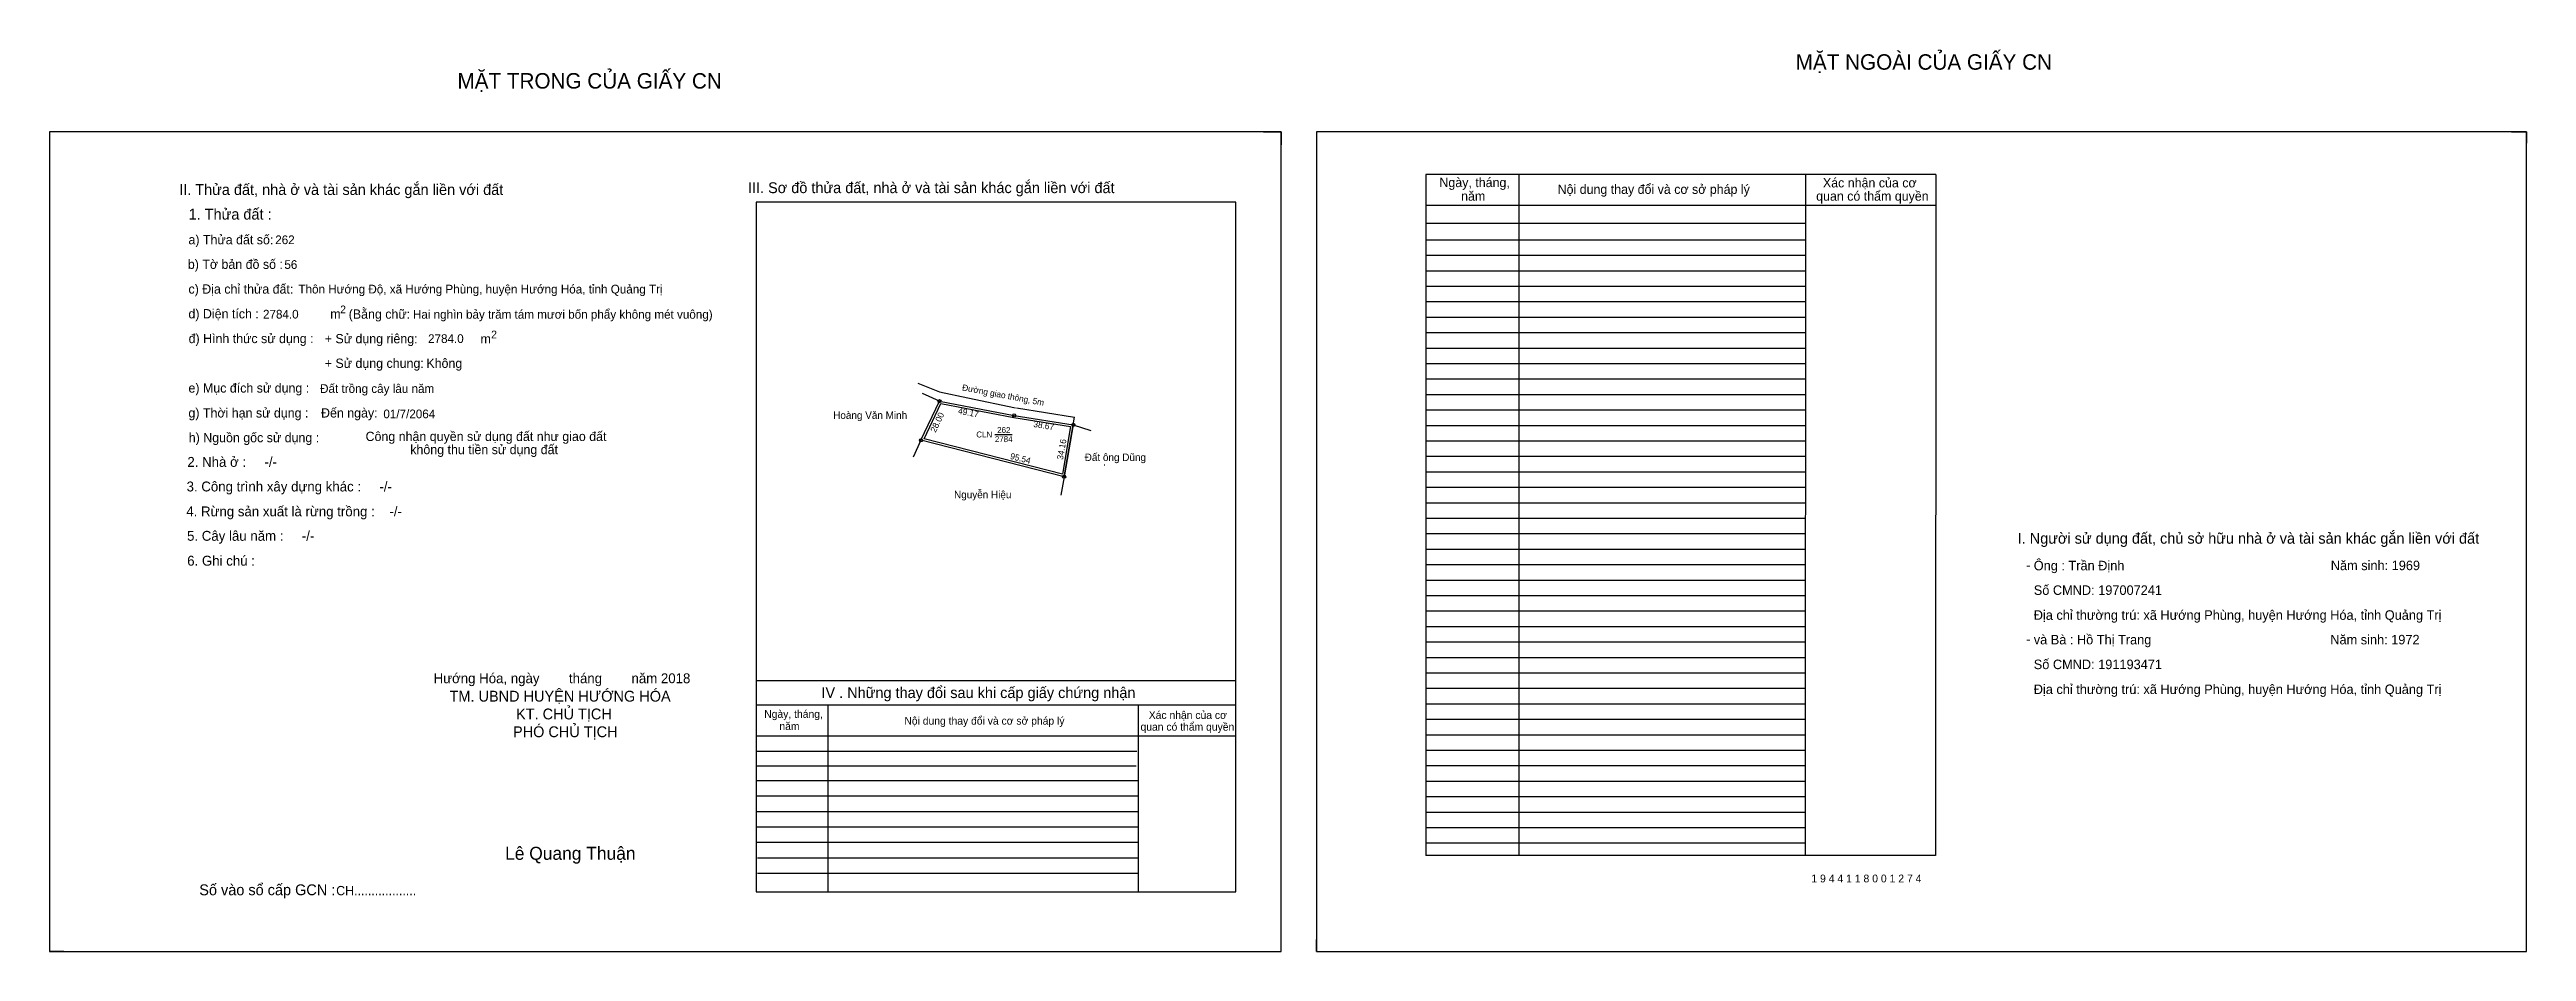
# Model space of a CAD drawing. Extents: x 532160 to 535666, y 1848110 to 1848693.
# Drawn here: x 534065 to 535666, y 1848110 to 1848693 of the extents above.
import ezdxf

# ---------------------------------------------------------------- set-up
doc = ezdxf.new("R2010")
doc.units = 0
for name, color, linetype in [('Default', 7, 'Continuous'), ('Level 10', 7, 'Continuous'), ('Level 11', 7, 'Continuous'), ('Level 13', 7, 'Continuous'), ('Level 27', 7, 'Continuous'), ('Level 36', 7, 'Continuous'), ('Level 49', 7, 'Continuous'), ('Level 55', 7, 'Continuous'), ('Level 6', 7, 'Continuous'), ('Level 60', 7, 'Continuous'), ('Level 7', 7, 'Continuous'), ('Level 8', 7, 'Continuous'), ('Level 9', 7, 'Continuous')]:
    doc.layers.add(name, color=color, linetype=linetype)

msp = doc.modelspace()

# ---------------------------------------------------------------- linework, layer by layer
at = {"layer": 'Level 10'}
for p, q in [((534850.1, 1848639.5), (534861.5, 1848639.5)), ((534861.5, 1848639.5), (534861.5, 1848631.1)), ((535656.9, 1848639.5), (535666.5, 1848639.5)), ((535666.5, 1848639.5), (535666.5, 1848632.1)), ((534688.9, 1848456.2), (534727.1, 1848450.1)), ((534721.2, 1848416.5), (534727.1, 1848450.1)), ((534065.3, 1848117.3), (534065.3, 1848109.5)), ((534074.5, 1848109.5), (534065.3, 1848109.5)), ((534884.3, 1848109.5), (534884.3, 1848117.3)), ((534884.3, 1848109.5), (534891.3, 1848109.5))]:
    msp.add_line(p, q, dxfattribs=at)
for points in [[(534065.3, 1848109.5), (534861.5, 1848109.5), (534861.5, 1848639.5), (534065.3, 1848639.5)], [(534884.3, 1848109.5), (535666.5, 1848109.5), (535666.5, 1848639.5), (534884.3, 1848639.5)], [(534721.2, 1848416.5), (534628.6, 1848440.1), (534640.6, 1848465.4), (534688.9, 1848456.2), (534727.1, 1848450.1)], [(534720.1, 1848418.2), (534630.6, 1848441), (534641.4, 1848463.8), (534688.6, 1848454.8), (534725.4, 1848449)]]:
    msp.add_lwpolyline(points, close=True, dxfattribs=at)
at = {"layer": 'Level 11'}
for centre in [(534640.6, 1848465.4), (534688.9, 1848456.2), (534727.1, 1848450.1), (534628.6, 1848440.1), (534721.2, 1848416.5), (534721.2, 1848416.5)]:
    msp.add_circle(centre, 1, dxfattribs=at)
at = {"layer": 'Level 27'}
for p, q in [((534640.6, 1848465.4), (534629.6, 1848470.3)), ((534640.6, 1848465.4), (534629.6, 1848470.3)), ((534727.1, 1848450.1), (534727.9, 1848455)), ((534727.1, 1848450.1), (534738.5, 1848446.5)), ((534628.6, 1848440.1), (534623.5, 1848429.2)), ((534721.2, 1848416.5), (534719.1, 1848404.6))]:
    msp.add_line(p, q, dxfattribs=at)
at = {"layer": 'Level 6'}
for p, q in [((534626.5, 1848477.1), (534640.7, 1848471.4)), ((534640.7, 1848471.4), (534659, 1848467.5)), ((534659, 1848467.5), (534689.8, 1848461.1)), ((534690.4, 1848461), (534727.9, 1848455))]:
    msp.add_line(p, q, dxfattribs=at)
at = {"layer": 'Level 7'}
for p, q in [((535200.3, 1848569.5), (534955.1, 1848569.5)), ((535200.3, 1848559.5), (534955.1, 1848559.5)), ((535200.3, 1848549.5), (534955.1, 1848549.5)), ((535200.3, 1848539.5), (534955.1, 1848539.5)), ((535200.3, 1848529.5), (534955.1, 1848529.5)), ((535200.3, 1848519.5), (534955.1, 1848519.5)), ((535200.3, 1848509.5), (534955.1, 1848509.5)), ((535200.3, 1848499.5), (534955.1, 1848499.5)), ((535200.3, 1848489.5), (534955.1, 1848489.5)), ((535200.3, 1848479.5), (534955.1, 1848479.5)), ((535200.3, 1848469.5), (534955.1, 1848469.5)), ((535200.3, 1848459.5), (534955.1, 1848459.5)), ((535200.3, 1848449.5), (534955.1, 1848449.5)), ((535200.3, 1848439.5), (534955.1, 1848439.5)), ((535200.3, 1848429.5), (534955.1, 1848429.5)), ((535200.3, 1848419.5), (534955.1, 1848419.5)), ((535200.3, 1848409.5), (534955.1, 1848409.5)), ((535200.3, 1848399.5), (534955.1, 1848399.5)), ((535200.3, 1848389.5), (534955.1, 1848389.5)), ((535200.3, 1848379.5), (534955.1, 1848379.5)), ((535200.3, 1848369.5), (534955.1, 1848369.5)), ((535200.3, 1848359.5), (534955.1, 1848359.5)), ((535200.3, 1848349.5), (534955.1, 1848349.5)), ((535200.3, 1848339.5), (534955.1, 1848339.5)), ((535200.3, 1848329.5), (534955.1, 1848329.5)), ((535200.3, 1848319.5), (534955.1, 1848319.5)), ((535200.3, 1848309.5), (534955.1, 1848309.5)), ((535200.3, 1848299.5), (534955.1, 1848299.5)), ((535200.3, 1848289.5), (534955.1, 1848289.5)), ((535200.3, 1848279.5), (534955.1, 1848279.5)), ((535200.3, 1848269.5), (534955.1, 1848269.5)), ((535200.3, 1848259.5), (534955.1, 1848259.5)), ((535200.3, 1848249.5), (534955.1, 1848249.5)), ((534768.2, 1848238.8), (534522.1, 1848238.8)), ((535200.3, 1848239.5), (534955.1, 1848239.5)), ((534767.8, 1848229.4), (534522.1, 1848229.4)), ((534769.1, 1848219.9), (534522.1, 1848219.9)), ((535200.3, 1848229.5), (534955.1, 1848229.5)), ((535200.3, 1848219.5), (534955.1, 1848219.5)), ((534769.1, 1848209.9), (534522.1, 1848209.9)), ((535200.3, 1848209.5), (534955.1, 1848209.5)), ((534769.1, 1848199.9), (534522.1, 1848199.9)), ((534769.1, 1848189.9), (534522.1, 1848189.9)), ((535200.3, 1848199.5), (534955.1, 1848199.5)), ((535200.3, 1848189.5), (534955.1, 1848189.5)), ((534769.1, 1848179.9), (534522.1, 1848179.9)), ((534769.1, 1848169.9), (534522.9, 1848169.9)), ((535200.3, 1848179.5), (534955.1, 1848179.5)), ((534769.1, 1848159.9), (534522.9, 1848159.9))]:
    msp.add_line(p, q, dxfattribs=at)
at = {"layer": 'Level 8'}
for p, q in [((535284.7, 1848612), (534955.1, 1848612)), ((534955.1, 1848612), (534955.1, 1848171.5)), ((535015.1, 1848612), (535015.1, 1848171.5)), ((535200.4, 1848611.8), (535200.3, 1848171.5)), ((535284.7, 1848612), (535284.5, 1848171.5)), ((534832.1, 1848594.1), (534522.1, 1848594.1)), ((534522.1, 1848594.1), (534522.1, 1848148.1)), ((534832.1, 1848148.1), (534832.1, 1848594.1)), ((535284.7, 1848592), (534955.1, 1848592)), ((535200.3, 1848580.2), (534955.1, 1848580.2)), ((534832.1, 1848284.5), (534522.1, 1848284.5)), ((534832.1, 1848268.8), (534522.1, 1848268.8)), ((534568.4, 1848268.8), (534568.4, 1848148.1)), ((534769.1, 1848268.8), (534769.1, 1848148.1)), ((534832.1, 1848248.8), (534522.1, 1848248.8)), ((535284.5, 1848171.5), (534955.1, 1848171.5)), ((534522.1, 1848148.1), (534832.1, 1848148.1))]:
    msp.add_line(p, q, dxfattribs=at)
at = {"layer": 'Level 9'}
msp.add_line((534676.4, 1848443.8), (534687.6, 1848443.8), dxfattribs=at)

# ---------------------------------------------------------------- texts
at = {"layer": 'Default'}
for s, p in [('e) Mục đích sử dụng :', (534155.1, 1848470.9)), ('g) Thời hạn sử dụng :', (534155.1, 1848454.8)), ('Đến ngày:', (534240.8, 1848454.8)), ('h) Nguồn gốc sử dụng :', (534155.3, 1848438.8)), ('Công nhận quyền sử dụng đất như giao đất', (534269.6, 1848439.6)), ('không thu tiền sử dụng đất', (534298.5, 1848431.1))]:
    msp.add_text(s, height=6, dxfattribs=at).set_placement(p)
at = {"layer": 'Level 13'}
for s, p in [('CLN', (534664.4, 1848441.9)), ('2784', (534676.4, 1848438.9)), ('262', (534677.9, 1848444.8))]:
    msp.add_text(s, height=3.84, dxfattribs=at).set_placement(p)
at = {"layer": 'Level 36'}
msp.add_text('.', height=6, dxfattribs=at).set_placement((534746.2, 1848423.7))
at = {"layer": 'Level 49'}
for s, rotation, p in [('Đường giao thông, 5m', 349.2043, (534655, 1848472.4)), ('28.00', 64.6889, (534638.1, 1848444.8)), ('49.17', 349.2043, (534652.4, 1848457.3)), ('38.67', 350.9542, (534701.1, 1848448.7)), ('95.54', 345.6801, (534686, 1848428.1)), ('34.16', 80.0717, (534720.4, 1848427.3))]:
    msp.add_text(s, height=4, rotation=rotation, dxfattribs=at).set_placement(p)
at = {"layer": 'Level 55'}
for s, height, p in [('1', 0.8, (534640.3, 1848465.4)), ('167', 0.22, (534640.3, 1848465.2)), ('0', 0.22, (534640.5, 1848465.2)), ('0', 0.22, (534640.5, 1848465.2)), ('2', 0.8, (534688.6, 1848456.2)), ('0', 0.22, (534688.8, 1848456)), ('0', 0.22, (534688.8, 1848456)), ('3', 0.8, (534726.8, 1848450.1)), ('0', 0.22, (534727, 1848449.9)), ('0', 0.22, (534727, 1848449.9)), ('0', 0.22, (534727, 1848449.9)), ('0', 0.22, (534727, 1848449.9)), ('5', 0.8, (534628.3, 1848440.1)), ('263', 0.22, (534628.4, 1848439.9)), ('167', 0.22, (534628.4, 1848439.9)), ('4', 0.8, (534720.9, 1848416.5)), ('263', 0.22, (534720.9, 1848416.2)), ('0', 0.22, (534721.1, 1848416.2)), ('0', 0.22, (534721.1, 1848416.2))]:
    msp.add_text(s, height=height, dxfattribs=at).set_placement(p)
at = {"layer": 'Level 6'}
for s, height, p in [('262', 5.63, (534211.2, 1848566.9)), ('56', 5.63, (534217.1, 1848550.9)), ('Thôn Hướng Độ, xã Hướng Phùng, huyện Hướng Hóa, tỉnh Quảng Trị', 5.64, (534226.2, 1848535)), ('2784.0', 5.63, (534203.3, 1848518.8)), ('Hai nghìn bảy trăm tám mươi bốn phẩy không mét vuông)', 5.632, (534300.2, 1848518.7)), ('2784.0', 5.63, (534310, 1848503)), ('Đất trồng cây lâu năm', 5.64, (534240.2, 1848470.7)), ('01/7/2064', 5.64, (534281.1, 1848454.3)), ('Ông : Trần Định', 6.16, (535348, 1848356)), ('Năm sinh: 1969', 6.16, (535540, 1848356.1)), ('Số CMND: 197007241', 6.16, (535348, 1848340.1)), ('Địa chỉ thường trú: xã Hướng Phùng, huyện Hướng Hóa, tỉnh Quảng Trị', 6.16, (535348, 1848324)), ('và Bà : Hồ Thị Trang', 6.16, (535348, 1848308.1)), ('Năm sinh: 1972', 6.16, (535539.7, 1848308.1)), ('Số CMND: 191193471', 6.16, (535348, 1848292.1)), ('Địa chỉ thường trú: xã Hướng Phùng, huyện Hướng Hóa, tỉnh Quảng Trị', 6.16, (535348, 1848276)), ('1 9 4 4 1 1 8 0 0 1 2 7 4', 5.04, (535204.2, 1848154.2))]:
    msp.add_text(s, height=height, dxfattribs=at).set_placement(p)
at = {"layer": 'Level 60'}
for s, p in [('Hoàng Văn Minh', (534571.9, 1848453.9)), ('Đất ông Dũng', (534734.5, 1848426.7)), ('Nguyễn Hiệu', (534650, 1848402.6))]:
    msp.add_text(s, height=4.8, dxfattribs=at).set_placement(p)
at = {"layer": 'Level 7'}
for s, height, p in [('MẶT NGOÀI CỦA GIẤY CN', 10, (535194.1, 1848679.7)), ('MẶT TRONG CỦA GIẤY CN', 10, (534329, 1848667.5)), ('II. Thửa đất, nhà ở và tài sản khác gắn liền với đất', 7, (534149.1, 1848598.7)), ('III. Sơ đồ thửa đất, nhà ở và tài sản khác gắn liền với đất', 7, (534516.8, 1848599.9)), ('Ngày, tháng,', 6, (534963.8, 1848603.8)), ('năm', 6, (534977.8, 1848595)), ('Nội dung thay đổi và cơ sở pháp lý', 6, (535040.2, 1848599.4)), (' quan có thẩm quyền', 6, (535205.1, 1848595)), ('Xác nhận của cơ', 6, (535211.7, 1848603.6)), ('1. Thửa đất :', 7, (534155.2, 1848582.8)), ('a) Thửa đất số:', 6, (534155.1, 1848566.8)), ('b) Tờ bản đồ số :', 6, (534154.7, 1848550.9)), ('c) Địa chỉ thửa đất:', 6, (534155.1, 1848534.9)), ('d) Diện tích :', 6, (534155.1, 1848518.9)), ('m', 6, (534246.8, 1848518.8)), ('2', 5, (534253.2, 1848522.2)), ('(Bằng chữ:', 6, (534258.7, 1848518.7)), ('đ) Hình thức sử dụng :', 6, (534155.2, 1848502.9)), ('+ Sử dụng riêng:', 6, (534243.2, 1848502.8)), ('m', 6, (534343.9, 1848502.7)), ('2', 5, (534350.8, 1848506)), ('+ Sử dụng chung:', 6, (534243.2, 1848486.9)), ('Không', 6, (534308.9, 1848486.9)), ('2. Nhà ở :     -/-', 6.4, (534154.4, 1848422.9)), ('3. Công trình xây dựng khác :     -/-', 6.4, (534153.9, 1848407)), ('4. Rừng sản xuất là rừng trồng :    -/-', 6.4, (534153.7, 1848390.9)), ('5. Cây lâu năm :     -/-', 6.4, (534154.2, 1848375.1)), ('I. Người sử dụng đất, chủ sở hữu nhà ở và tài sản khác gắn liền với đất', 7, (535337.6, 1848373.2)), ('6. Ghi chú :', 6.4, (534154.3, 1848359)), ('-', 6.4, (535343, 1848356.2)), ('-', 6.4, (535343, 1848308.3)), ('Hướng Hóa, ngày        tháng        năm 2018', 6.4, (534313.6, 1848283)), ('IV . Những thay đổi sau khi cấp giấy chứng nhận', 7, (534564.3, 1848273.4)), ('TM. UBND HUYỆN HƯỚNG HÓA', 7, (534323.9, 1848271.1)), ('KT. CHỦ TỊCH', 7, (534366.9, 1848259.6)), ('Ngày, tháng,', 5, (534527.3, 1848260.6)), ('Xác nhận của cơ', 5, (534775.9, 1848259.9)), ('PHÓ CHỦ TỊCH', 7, (534364.9, 1848248.1)), ('năm', 5, (534537.1, 1848252.7)), ('Nội dung thay đổi và cơ sở pháp lý', 5, (534617.9, 1848256.2)), (' quan có thẩm quyền', 5, (534768.7, 1848252.3)), ('Lê Quang Thuận', 8.4, (534359.8, 1848168.8)), ('Số vào sổ cấp GCN :', 7, (534162.1, 1848145.9)), ('CH..................', 6, (534250.6, 1848145.9))]:
    msp.add_text(s, height=height, dxfattribs=at).set_placement(p)

doc.saveas('drawing.dxf')
